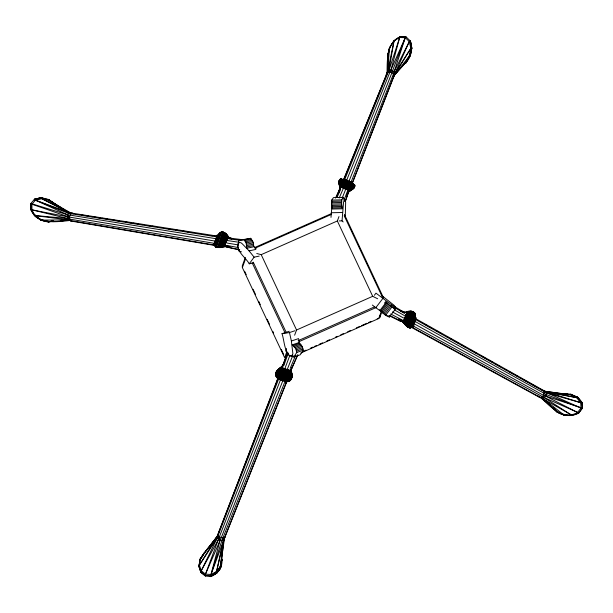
<?xml version="1.0" encoding="UTF-8"?>
<svg xmlns="http://www.w3.org/2000/svg" width="613" height="613" viewBox="0 0 613 613"><rect width="100%" height="100%" fill="white"/><g stroke="black" fill="none" stroke-linecap="round" stroke-linejoin="round"><path stroke-width="0.92" d="M414.947 318.247L543.547 390.435L544.313 391.646L543.539 395.354L542.214 396.864L540.674 397.561L539.348 397.262L410.687 326.967M215.485 539.478L217.868 535.478L203.968 553.232L200.068 559.202L198.949 566.496L200.865 572.373L205.309 575.959L211.079 576.289C218.481 573.983 223.661 565.378 221.515 557.884M343.602 180.03L387.539 72.005L387.807 55.285L389.569 47.5L394.075 40.596L400.12 36.711L406.097 36.88L410.396 41.056C413.453 49.255 410.656 59.699 403.377 64.664M550.489 405.331L538.582 396.052L539.348 397.262L542.405 398.044L544.152 397.584L545.7 396.151L546.52 394.634L546.551 392.918L545.716 391.653L543.547 390.435L544.221 391.194L580.718 402.68L581.952 402.419L582.35 408.342L578.764 413.009C570.22 417.943 558.052 415.66 552.711 407.116L557.163 411.844L564.09 415.093L572.236 415.522L572.243 414.511M215.922 240.855C210.596 252.288 224.619 245.077 229.101 247.077M278.095 378.068L277.566 379.37L277.781 378.788C271.237 372.275 281.474 368.474 283.758 363.578M343.51 197.371L341.77 199.853L341.633 203.845L342.338 208.788L332.307 209.002L331.687 205.416L331.733 200.076L333.48 197.593L343.51 197.371L344.161 199.478M354.712 185.877L354.414 187.325L354.751 186.574L339.403 180.122L339.104 180.889L338.897 182.352L352.919 188.835L352.283 189.609L339.204 183.793L339.135 184.919L350.567 190.359L350.038 191.011L339.886 186.398L339.817 187.333L338.897 182.352L340.092 179.241L354.881 185.455C354.659 190.114 347.663 189.808 347.211 194.513C347.701 190.359 358.161 188.643 353.548 183.961L342.054 179.126C337.978 178.245 338.897 184.168 339.886 186.398C339.855 191.156 337.648 195.739 340.123 187.088L339.066 191.018M280.325 380.244L219.362 536.85L205.478 574.166L205.309 575.959L205.677 575.262M387.056 73.867C387.293 61.308 386.113 42.504 400.228 36.795L406.097 36.88L405.262 37.677L389.968 72.012L346.399 180.95M239.009 240.304L243.974 239.744L246.127 242.94L246.878 248.242L253.667 246.809L253.361 242.794L250.771 238.311L239.009 240.304L237.729 246.112L238.94 251.131L241.476 251.866M330.989 217.393L331.909 206.236M343.173 221.937L342.046 220.864L343.564 202.267L344.284 199.669L344.851 199.692L345.655 202.367L345.257 217.04M220.481 567.715C221.086 572.488 200.007 581.645 216.634 573.27L220.956 567.155L223.776 539.609L223.469 541.509M343.441 179.87L387.539 72.005L389.569 47.5L387.692 55.591L387.975 57.27M221.408 562.841L220.956 567.155L220.366 566.197L222.634 548.152M338.928 181.823L353.44 188.367L352.988 189.042L339.096 182.973L338.989 183.992L351.517 190.153L352.345 189.279M291.543 378.527L289.888 380.857L275.697 375.233L276.065 372.39L275.72 373.486L291.045 379.562C293.811 375.807 290.064 371.394 291.673 367.593M399.278 320.277L401.622 320.691L406.733 326.361L408.779 327.587L410.465 327.832L412.12 326.629L415.277 317.028L414.802 316.99L415.116 317.871C417.606 311.289 409.415 309.772 405.147 312.385M222.871 546.252L223.109 544.352M286.677 381.301L224.596 537.724L220.366 566.197L217.017 572.818L211.079 576.289M387.194 72.97L387.738 69.415M285.796 382.635L286.217 381.838L289.068 381.34L290.539 380.252L291.834 377.462L291.903 373.202L278.616 368.903L281.712 367.164L282.93 365.639M215.646 245.621L71.499 221.14L68.602 219.898L67.507 218.481L67.154 216.404L67.43 214.696L68.449 213.309L69.874 212.803L216.657 235.99M415.124 313.664L410.465 327.832L409.43 327.771L411.078 327.671L415.376 314.592L414.717 312.921L413.813 312.278C412.181 310.661 407.193 311.358 411.79 311.289L407.676 327.036L409.821 327.802L414.717 312.921M278.348 379.731L218.013 535.693L203.968 553.232L200.068 559.202L198.949 566.496L201.21 572.481L205.393 575.852M201.915 572.228L200.865 572.373L198.934 565.929L200.451 558.795L203.968 553.232M220.956 564.887L221.278 563.002M277.75 377.922L277.781 378.788L277.436 377.608L279.735 378.987M400.228 36.795L393.983 41.171L388.872 70.641L344.767 179.463M290.539 380.252L275.628 374.336L275.72 373.486M387.539 72.005L388.872 70.641L399.661 37.523L405.262 37.677L392.604 70.572L389.968 72.012L388.037 72.242L387.539 72.005L393.983 41.171M221.952 559.577L220.366 566.197L216.558 571.523L211.002 574.473L205.478 574.166L201.233 570.734L199.394 565.109L217.132 536.505L277.804 378.328M388.726 52.641L389.876 47.377L394.289 40.611M393.171 76.924L409.269 56.051L410.151 56.227L411.744 47.99L410.396 41.056L409.806 41.477M287.014 381.163L224.151 539.08L216.558 571.523L217.017 572.818M410.02 55.898L411.89 48.151L410.48 41.922M291.152 368.903C290.562 372.022 292.891 374.489 291.834 377.462L276.57 371.409L280.218 367.723L287.145 370.053M406.557 315.159L407.231 312.538M352.123 183.854L393.546 77.322L394.006 75.728L393.416 74.027L391.945 72.663L389.968 72.012L388.872 70.641L390.902 70.227L399.661 37.523M405.032 316.829L403.285 322.461L408.465 327.319L413.553 311.871L412.748 311.619L407.676 327.036M404.419 320.522L405.576 316.216M406.986 326.3L411.078 311.22L406.258 325.963L407.208 326.721L412.465 311.427L411.683 311.304L406.733 326.361M225.753 242.825L226.427 240.419M217.561 534.536L218.013 535.693L217.331 537.854L201.233 570.734L200.895 571.921L205.424 575.576L211.309 575.906L216.558 571.523L223.408 540.076L225.17 536.881M350.927 182.505L393.416 74.027L405.262 37.677L409.3 41.6L410.833 48.381L409.269 56.051L405.66 63.185L405.216 63.078L394.044 75.491M286.539 348.506L285.811 351.042L289.045 355.279L293.75 356.981L300.201 354.82L303.289 350.253L302.117 346.376L300.592 344.215L298.654 342.698L292.202 344.851L295.665 348.536L296.838 352.414L293.75 356.981M347.839 191.348L348.314 192.735L345.571 200.826M386.19 74.893L386.65 73.292L388.037 72.242M394.006 75.728L409.3 41.6L410.396 41.056L410.833 48.381L394.006 75.728L352.337 182.789M277.781 378.788L277.934 378.29M291.65 378.19L291.451 378.742L275.98 372.604L276.21 372.06L291.65 378.19L291.834 377.462M390.902 70.227L392.604 70.572L391.945 72.663L349.142 180.858M403.285 322.461L404.143 319.825M404.58 320.469L407.453 311.665L409.576 311.304L404.963 324.668L406.419 325.802L410.335 311.228L405.791 325.181M409.576 311.304L408.396 311.419L404.618 323.794L402.871 321.794L403.745 319.909M401.53 320.814L404.067 321.603L406.764 312.676L400.856 310.829M404.335 320.775L406.496 314.208M409.821 327.802L408.779 327.587L409.17 327.633L414.204 312.339M415.438 315.71L411.63 327.281L411.2 327.25M414.426 317.235L415.943 317.71L413.246 325.917L413.254 327.426M413.522 326.606L414.066 324.967M414.871 322.499L415.943 317.71M412.22 326.905C413.185 326.162 410.764 326.407 412.12 326.629L413.423 322.974M217.4 236.649L214.742 244.564C215.768 236.833 220.818 226.458 227.584 235.599C233.185 243.077 225.783 233.078 224.373 232.641L218.443 247.506L215.86 246.939L221.048 232.128L222.619 232.02L225.622 233.484L219.822 247.675L225.944 246.012L228.971 246.993L225.944 246.012L221.554 247.185L226.327 234.112L225.561 233.492L220.665 247.591L221.554 247.185L226.986 234.825L226.12 234.02M393.546 77.322L394.611 73.644L410.833 48.381L411.89 48.151L409.269 56.051L405.216 63.078L393.255 76.403M414.518 319.626L412.12 326.629L411.767 326.354M354.283 187.425L353.885 188.114L339.142 181.057L354.176 187.716L354.575 186.95L339.265 180.513L339.104 180.889M214.818 244.993L213.332 244.449L214.282 243.315L217.14 235.147L218.634 235.699M220.266 232.465L215.332 246.556L216.19 247.146L214.941 246.051L219.5 233.04L221.814 231.99L223.124 232.128L218.044 247.652M215.86 246.939L216.826 247.414L216.481 247.208L221.814 231.99M216.481 247.208L217.515 247.583L222.894 232.204M217.24 247.391L219.033 247.506L224.956 233.009L219.791 247.453L219.033 247.506L224.442 232.718L223.753 232.342L218.443 247.506L220.665 247.346M225.354 242.273L224.212 245.545L227.523 236.84L232.496 238.672M226.381 241.905L228.388 236.886L227.775 236.266L223.561 246.618L227.584 235.599L226.802 234.802L222.611 247.231M224.189 245.215L225.117 242.595M224.312 246.725L224.925 244.97M287.367 352.552L282.647 365.938L287.803 352.329M200.068 559.202L217.132 536.505L217.883 534.398M345.249 201.348L348.314 192.735M283.827 365.57L288.286 353.211M275.628 374.336L275.973 376.144L289.068 381.34L288.087 381.646L276.494 377.049L275.697 375.233M245.384 257.383L242.288 265.889L242.365 267.59L284.639 357.701L286.807 351.747M242.365 267.59L245.461 259.084M290.194 371.915L292.393 366.336M381.493 310.883L378.704 318.538L300.776 353.019M377.225 318.668L378.704 318.538L379.876 317.296L382.045 311.343M277.268 380.734L277.911 378.957L286.141 382.221L285.489 383.999L286.708 380.796M283.52 364.183L282.455 366.474L280.218 367.723L284.631 369.455M344.154 199.915L347.287 191.501M294.615 335.204L296.554 330.001L261.207 254.656L256.755 253.498M261.207 254.656L337.342 220.971L338.989 216.588M291.665 367.662L290.991 370.842L281.06 367.493L291.466 371.509L291.742 373.217L279.398 368.275M285.16 367.869L289.765 355.647M218.128 533.693L278.156 378.19M283.474 364.291L283.712 363.685L282.785 365.869M282.616 381.278L221.247 537.708L205.478 574.166M277.566 379.37L277.804 378.765M211.309 575.906L211.002 574.473L221.921 540.451L284.585 382.55M287.459 368.911L292.631 355.915M342.177 198.091L345.809 189.011M354.881 185.455L354.674 184.927L340.606 179.011L339.518 180.015L339.709 179.601L354.896 185.992M284.164 363.08L282.271 367.815L290.501 371.08M277.551 380.022L278.118 378.604M413.583 322.515L414.204 320.967M278.026 369.608L277.321 370.244L292.003 375.907L276.915 370.888L291.949 376.696L276.57 371.409L276.21 372.06L277.405 370.267L291.995 375.102L277.896 369.585L278.708 369.003L291.926 374.29M338.981 191.248L339.158 190.835M347.211 194.513L347.379 194.099L347.219 194.451M227.071 239.461L224.228 246.349L228.005 236.227L227.438 235.676L222.442 246.962M286.072 381.922L286.639 381.432L286.217 381.838M224.251 245.315L225.278 242.84M290.164 368.436L295.566 355.479M338.912 191.923L341.135 186.674L349.287 190.107L347.249 194.965M343.648 180.521L344.261 179.065L352.414 182.498L351.801 183.954M275.98 372.604L276.302 371.838M339.403 180.122L339.25 180.498L339.709 179.601M342.797 180.053L343.019 179.54L343.449 179.824M352.337 184.069L352.559 183.548L351.923 183.425M353.548 183.961L353.349 184.429L354.506 185.348M297.504 355.073L291.183 369.8L297.903 354.804M339.181 198.037L343.418 188.214M341.066 179.394L341.249 178.958L354.674 184.927M340.092 179.241L339.909 179.647L340.606 179.011M336.935 197.524L340.69 189.317M336.453 196.819L339.387 189.777L335.48 198.106M338.568 192.727L338.759 192.344M343.862 179.885L344.261 179.065M352.023 183.318L352.414 182.498M346.728 196.16L346.912 195.769M393.416 74.027L394.611 73.644L394.029 71.859L409.3 41.6M217.692 235.767L218.082 235.009L218.274 235.714L218.082 235.009M201.233 570.734L218.611 539.248L217.331 537.854L217.132 536.505M348.084 192.536L349.318 190.957L347.602 190.122M409.538 56.703L405.66 63.185L409.53 56.649M200.543 559.087L203.922 553.432M199.394 565.109L217.331 537.854L219.362 536.85L223.163 538.022L224.596 537.724M201.018 558.512L201.984 557.125M216.06 573.324L217.615 571.078M394.328 74.686L395.339 73.231M254.111 257.169L249.077 250.855L242.12 243.683L240.794 242.664L239.331 242.595L238.12 243.484C235.89 251.399 245.828 257.468 249.238 263.805L254.111 257.169L259.207 256.096M224.151 539.08L211.002 574.473L220.09 540.114L219.362 536.85L218.013 535.693M221.592 561.117L222.144 560.389L221.584 558.673M73.568 213.738L72.342 213.178L71.001 213.684L69.353 217.102L70.273 220.58L71.499 221.14L68.602 219.898L34.581 215.592L30.65 209.546L30.65 203.662L34.581 199.194L41.025 197.677L48.435 199.417L61.492 208.045M384.504 303.121L385.638 301.627L391.814 307.128L395.592 308.829L389.347 317.051L385.569 315.35L379.393 309.841M379.937 310.492L386.182 302.278M380.627 311.228L386.872 303.006M381.455 312.025L387.7 303.803M382.389 312.852L388.634 304.638M383.401 313.703L389.646 305.481M384.474 314.546L390.719 306.324M385.569 315.35L391.814 307.128M374.336 295.29L375.961 293.16L391.715 304.914L395.033 306.676L393.86 305.113L381.73 295.52M372.352 305.044L375.807 307.672L382.872 298.424M390.627 306.339L391.715 304.914M392.159 307.404L393.247 305.979M393.377 308.048L394.458 306.623M393.944 308.094L395.033 306.676M539.348 397.262L540.865 397.599C550.298 406.649 563.301 420.763 577.576 412.465L581.009 408.005L580.718 402.68L576.733 397.661L570.174 394.626L544.221 391.194L576.733 397.661L577.745 397.293L581.952 402.419L582.35 408.342L581.86 408.457M214.473 244.679L214.749 244.242M216.19 236.273L217.14 235.147M220.596 232.656L221.048 232.128M60.564 220.603L70.089 220.473C57.116 221.768 38.182 225.124 31.93 209.861L31.93 204.221L35.401 200.167L41.607 198.589L48.642 200.16L71.338 213.339L72.824 213.608M291.045 379.562L290.003 380.604M34.88 214.673L34.282 215.5C39.232 219.983 46.343 223.347 53.017 221.055M581.576 403.216L582.043 402.779L578.511 398.519M214.144 243.315L69.484 219.102L68.602 219.898C55.668 222.021 36.887 224.91 30.88 209.523L30.88 203.516L30.964 204.037M414.687 317.48L415.277 317.028M72.342 213.178L71.338 213.339L41.607 198.589L34.581 199.194L34.382 200.045M415.039 319.25L544.313 391.646L576.733 397.661L581.952 402.419L577.745 397.293L570.772 394.174L570.174 394.626L564.182 393.998M404.097 63.775L405.607 62.656M40.994 220.113L68.602 219.898L70.273 220.58L215.094 245.108M351.946 183.984L352.559 183.548M339.096 182.973L339.058 182.199L353.525 188.513L353.9 187.9L339.081 181.548M55.231 204.19L48.642 200.16L41.025 197.677L34.282 199.424L41.025 197.677L46.971 199.432M340.414 179.417L341.249 178.958M289.275 331.242L282.018 333.671C284.332 340.774 284.187 349.862 289.313 355.586L290.838 355.862L292.14 355.165L292.876 353.686L291.374 341.012L289.482 332.568L294.93 330.744M553.324 407.699L557.018 412.059L564.527 415.216L566.887 415.001M389.286 315.772L399.423 320.814L401.04 321.174L402.281 320.607M254.855 247.483L331.028 213.776M254.832 248.288L331.304 214.45M296.554 330.001L372.689 296.317L377.646 298.769M298.171 340.659L374.643 306.822M299.037 341.656L376.083 307.565M303.466 351.303L306.071 350.153M310.408 348.23L313.013 347.081M314.753 346.314L316.484 345.548M319.089 344.391L322.561 342.859M326.898 340.935L329.503 339.786M335.579 337.096L337.311 336.33M340.782 334.798L343.387 333.641M347.724 331.725L350.329 330.576M356.398 327.886L359.869 326.346M361.609 325.58L366.812 323.281M368.551 322.507L371.156 321.358M412.373 326.423L411.721 326.629L412.38 326.921L411.859 326.3M47.822 199.685L48.435 199.417L54.473 203.662M389.569 47.5L387.692 55.591L388.044 57.384M413.269 323.289L543.539 395.354L582.266 408.089L578.764 413.009L571.952 415.407L544.152 397.584L413.331 326.032M291.374 341.012L298.631 338.583M293.206 345.525L299.657 343.364M294.133 346.376L300.592 344.215M294.96 347.387L301.412 345.234M295.665 348.536L302.117 346.376M296.217 349.778L302.669 347.617M296.615 351.08L303.067 348.92M296.838 352.414L303.289 350.253M290.838 355.862L292.654 355.249M291.481 355.862L293.098 355.318M410.672 327.641L410.074 327.802L411.078 327.671M544.313 391.646L581.009 408.005L546.52 394.634L543.539 395.354L544.152 397.584L578.603 412.84M243.974 239.744L250.771 238.311M244.817 240.664L251.606 239.231M245.537 241.744L252.334 240.311M246.127 242.94L252.916 241.507M246.564 244.227L253.361 242.794M246.84 245.56L253.636 244.127M246.939 246.916L253.736 245.484M249.077 250.855L255.874 249.422M249.238 263.805L253.483 262.908M50.496 221.239L52.274 220.971M282.018 333.671L289.482 332.568M61.354 220.435L63.208 220.366M412.465 311.427L413.093 311.642M559.738 393.523L570.772 394.174M331.733 200.076L341.77 199.853M331.625 201.355L341.656 201.141M331.579 202.704L341.61 202.482M331.602 204.068L341.633 203.845M331.687 205.416L341.717 205.194M331.84 206.711L341.87 206.489M332.047 207.922L342.077 207.7M331.281 212.749L342.567 212.504M339.227 220.925L342.046 220.864M408.465 327.319L409.17 327.633M413.216 311.848L413.813 312.278M399.27 319.825L402.419 320.906L403.576 322.216L406.894 312.071L408.565 311.504L405.193 324.507L404.319 323.902L407.453 311.665M35.401 215.561L67.507 218.481L69.484 219.102M549.715 392.45L551.539 392.642M554.275 392.941L557.002 393.232M30.964 209.577L67.507 218.481L69.353 217.102L215.86 241.2L216.535 238.794L67.43 214.696L30.88 203.516M568.351 394.443L564.703 394.021L570.174 394.626L577.745 397.293L571.094 394.757L577.071 397.423M229.377 238.059L243.43 239.798M228.68 238.794L240.694 240.365M544.221 391.194L562.466 393.822M216.925 236.902L68.449 213.309L35.401 200.167L34.581 199.194M227.339 240.549L239.223 242.296M82.073 215.086L84.908 215.538M86.801 215.837L88.686 216.136M90.578 216.435L92.471 216.734M94.356 217.033L96.249 217.331M98.141 217.63L100.026 217.937M101.919 218.236L103.804 218.534M105.697 218.833L107.589 219.132M113.259 220.029L115.144 220.335M117.037 220.634L118.93 220.933M125.542 221.983L127.427 222.281M129.32 222.58L131.213 222.879M133.098 223.178L134.99 223.477M136.883 223.776L138.768 224.074M140.661 224.381L142.553 224.68M148.216 225.576L150.108 225.875M152.001 226.174L153.886 226.473M168.062 228.726L169.954 229.024M171.839 229.323L173.732 229.622M175.624 229.921L177.509 230.22M183.18 231.124L185.072 231.423M186.965 231.722L188.85 232.02M190.743 232.319L192.628 232.618M210.588 235.469L212.473 235.767M214.366 236.066L216.251 236.365M224.366 246.074L227.063 246.51M223.691 246.081L227.285 246.671M224.389 246.357L227.982 246.947M226.664 242.978L238.48 244.955M31.93 209.861L69.353 217.102L67.43 214.696L35.401 200.167L71.338 213.339M226.825 245.422L237.752 247.468M226.235 245.851L226.871 247.047L239.714 249.629M239.507 250.004L226.871 247.047M40.565 197.968L44.197 198.827M42.872 219.975L40.305 219.362L40.565 219.937L48.427 221.99L53.078 220.964L48.427 221.99L47.829 221.653M40.565 219.937L46.917 221.439M399.929 320.109L403.193 321.595M214.343 244.595L215.033 244.771M546.551 392.918L580.718 402.68M540.865 397.599L571.331 414.871M279.436 368.444L291.459 372.145L280.425 367.823L291.229 371.509L291.213 370.796L288.455 369.838M398.151 319.044L404.059 320.89M398.159 319.756L399.845 320.285M230.381 238.334L231.829 238.817L230.457 238.311M31.93 204.221L67.154 216.404M228.733 237.982L231.216 238.901M224.664 245.008L230.465 247.146M225.04 245.851L227.53 246.763M214.282 243.315L215.768 243.867M286.394 370.152L290.807 371.884M277.306 377.922L286.922 381.738M342.797 180.122L345.395 181.218M348.858 182.674L351.456 183.77M342.897 181.44L345.433 182.505M347.127 183.218L353.885 186.061M341.656 181.961L345.908 183.754M223.124 232.128L223.753 232.342M564.527 415.216L557.018 412.059L542.405 398.044L540.674 397.561L411.469 326.875M284.83 368.742L287.114 369.785M280.677 379.355L282.961 380.389M345.885 189.294L339.564 186.59L339.656 185.724L350.697 190.658L351.494 189.838L339.364 184.636L339.349 185.846L349.954 190.651L349.349 191.348L349.318 190.957M389.378 315.327L401.04 321.174M545.7 396.151L577.576 412.465M390.619 313.971L402.082 319.902M387.401 315.871L384.65 314.163M546.52 394.634L415.039 321.434M392.42 311.933L403.706 318.063M401.921 321.112L403.515 321.986M400.879 320.645L403.27 321.955M400.948 320.883L403.339 322.193M425.797 324.875L427.46 325.809M429.123 326.744L430.786 327.671M435.774 330.468L437.437 331.403M439.935 332.805L441.598 333.733M446.586 336.529L448.249 337.464M449.911 338.399L451.574 339.326M453.237 340.261L458.225 343.058M460.723 344.452L462.386 345.387M464.049 346.322L465.711 347.249M470.7 350.046L472.362 350.981M474.025 351.916L476.523 353.31M481.511 356.107L483.174 357.042M484.837 357.977L486.5 358.904M488.163 359.839L493.151 362.635M494.814 363.57L497.312 364.965M498.974 365.9L500.637 366.835M505.625 369.631L507.288 370.559M508.951 371.493L513.939 374.29M515.602 375.225L518.1 376.62M519.763 377.554L521.425 378.489M523.088 379.416L528.077 382.213M529.739 383.148L538.061 387.807M540.551 389.209L542.214 390.136M394.259 309.81L404.649 315.726M218.611 539.248L221.921 540.451L223.408 540.076L223.163 538.022M394.259 307.389L404.649 313.519M399.63 310.224L401.27 311.189M394.841 306.73L404.519 312.523M60.549 207.478L48.642 200.16L48.435 199.417L50.565 201.179M62.135 208.451L64.518 209.914M63.062 209.01L64.626 209.975M228.887 237.606L229.66 238.089M219.125 234.105L218.764 233.875L214.734 245.392L215.653 246.771L215.332 246.556M35.86 216.236L39.561 218.841M375.807 307.672L383.179 313.082M71.001 213.684L41.607 198.589L41.025 197.677M542.781 398.764L545.616 401.147M547.746 402.94L549.869 404.726M228.143 236.879L228.971 237.583M392.604 70.572L394.029 71.859M253.56 245.982L256.088 248.587M553.953 408.273L557.692 412.166L556.52 410.741M395.592 308.829L394.404 306.776M389.347 317.051L388.443 315.802M398.496 319.342L399.423 320.814M214.65 244.227L214.902 244.687M344.422 214.489L383.439 297.673M344.184 215.715L382.512 297.412M337.342 220.971L372.689 296.317M253.261 262.172L286.348 332.69M252.096 262.663L285.022 332.851M244.61 271.237L246.227 274.678M253.069 289.275L255.491 294.424M258.709 301.297L260.326 304.73M267.168 319.327L269.59 324.484M272.808 331.349L273.62 333.066M281.275 349.387L283.689 354.536M564.09 415.093L542.405 398.044L542.214 396.864M414.74 313.618L414.978 314.553M344.874 200.865L344.981 201.531M343.019 179.54L343.142 180.291M388.06 57.04L387.807 55.285L388.389 57.147M298.753 339.479L299.374 343.985M379.807 315.595L379.876 317.296M406.764 312.676L406.764 313.389M406.894 312.071L403.952 322.836L407.522 311.818L406.028 312.193L406.894 312.071M286.256 381.577L286.033 382.029L286.256 381.577M404.22 312.278L402.825 311.841L404.22 312.278"/></g></svg>
